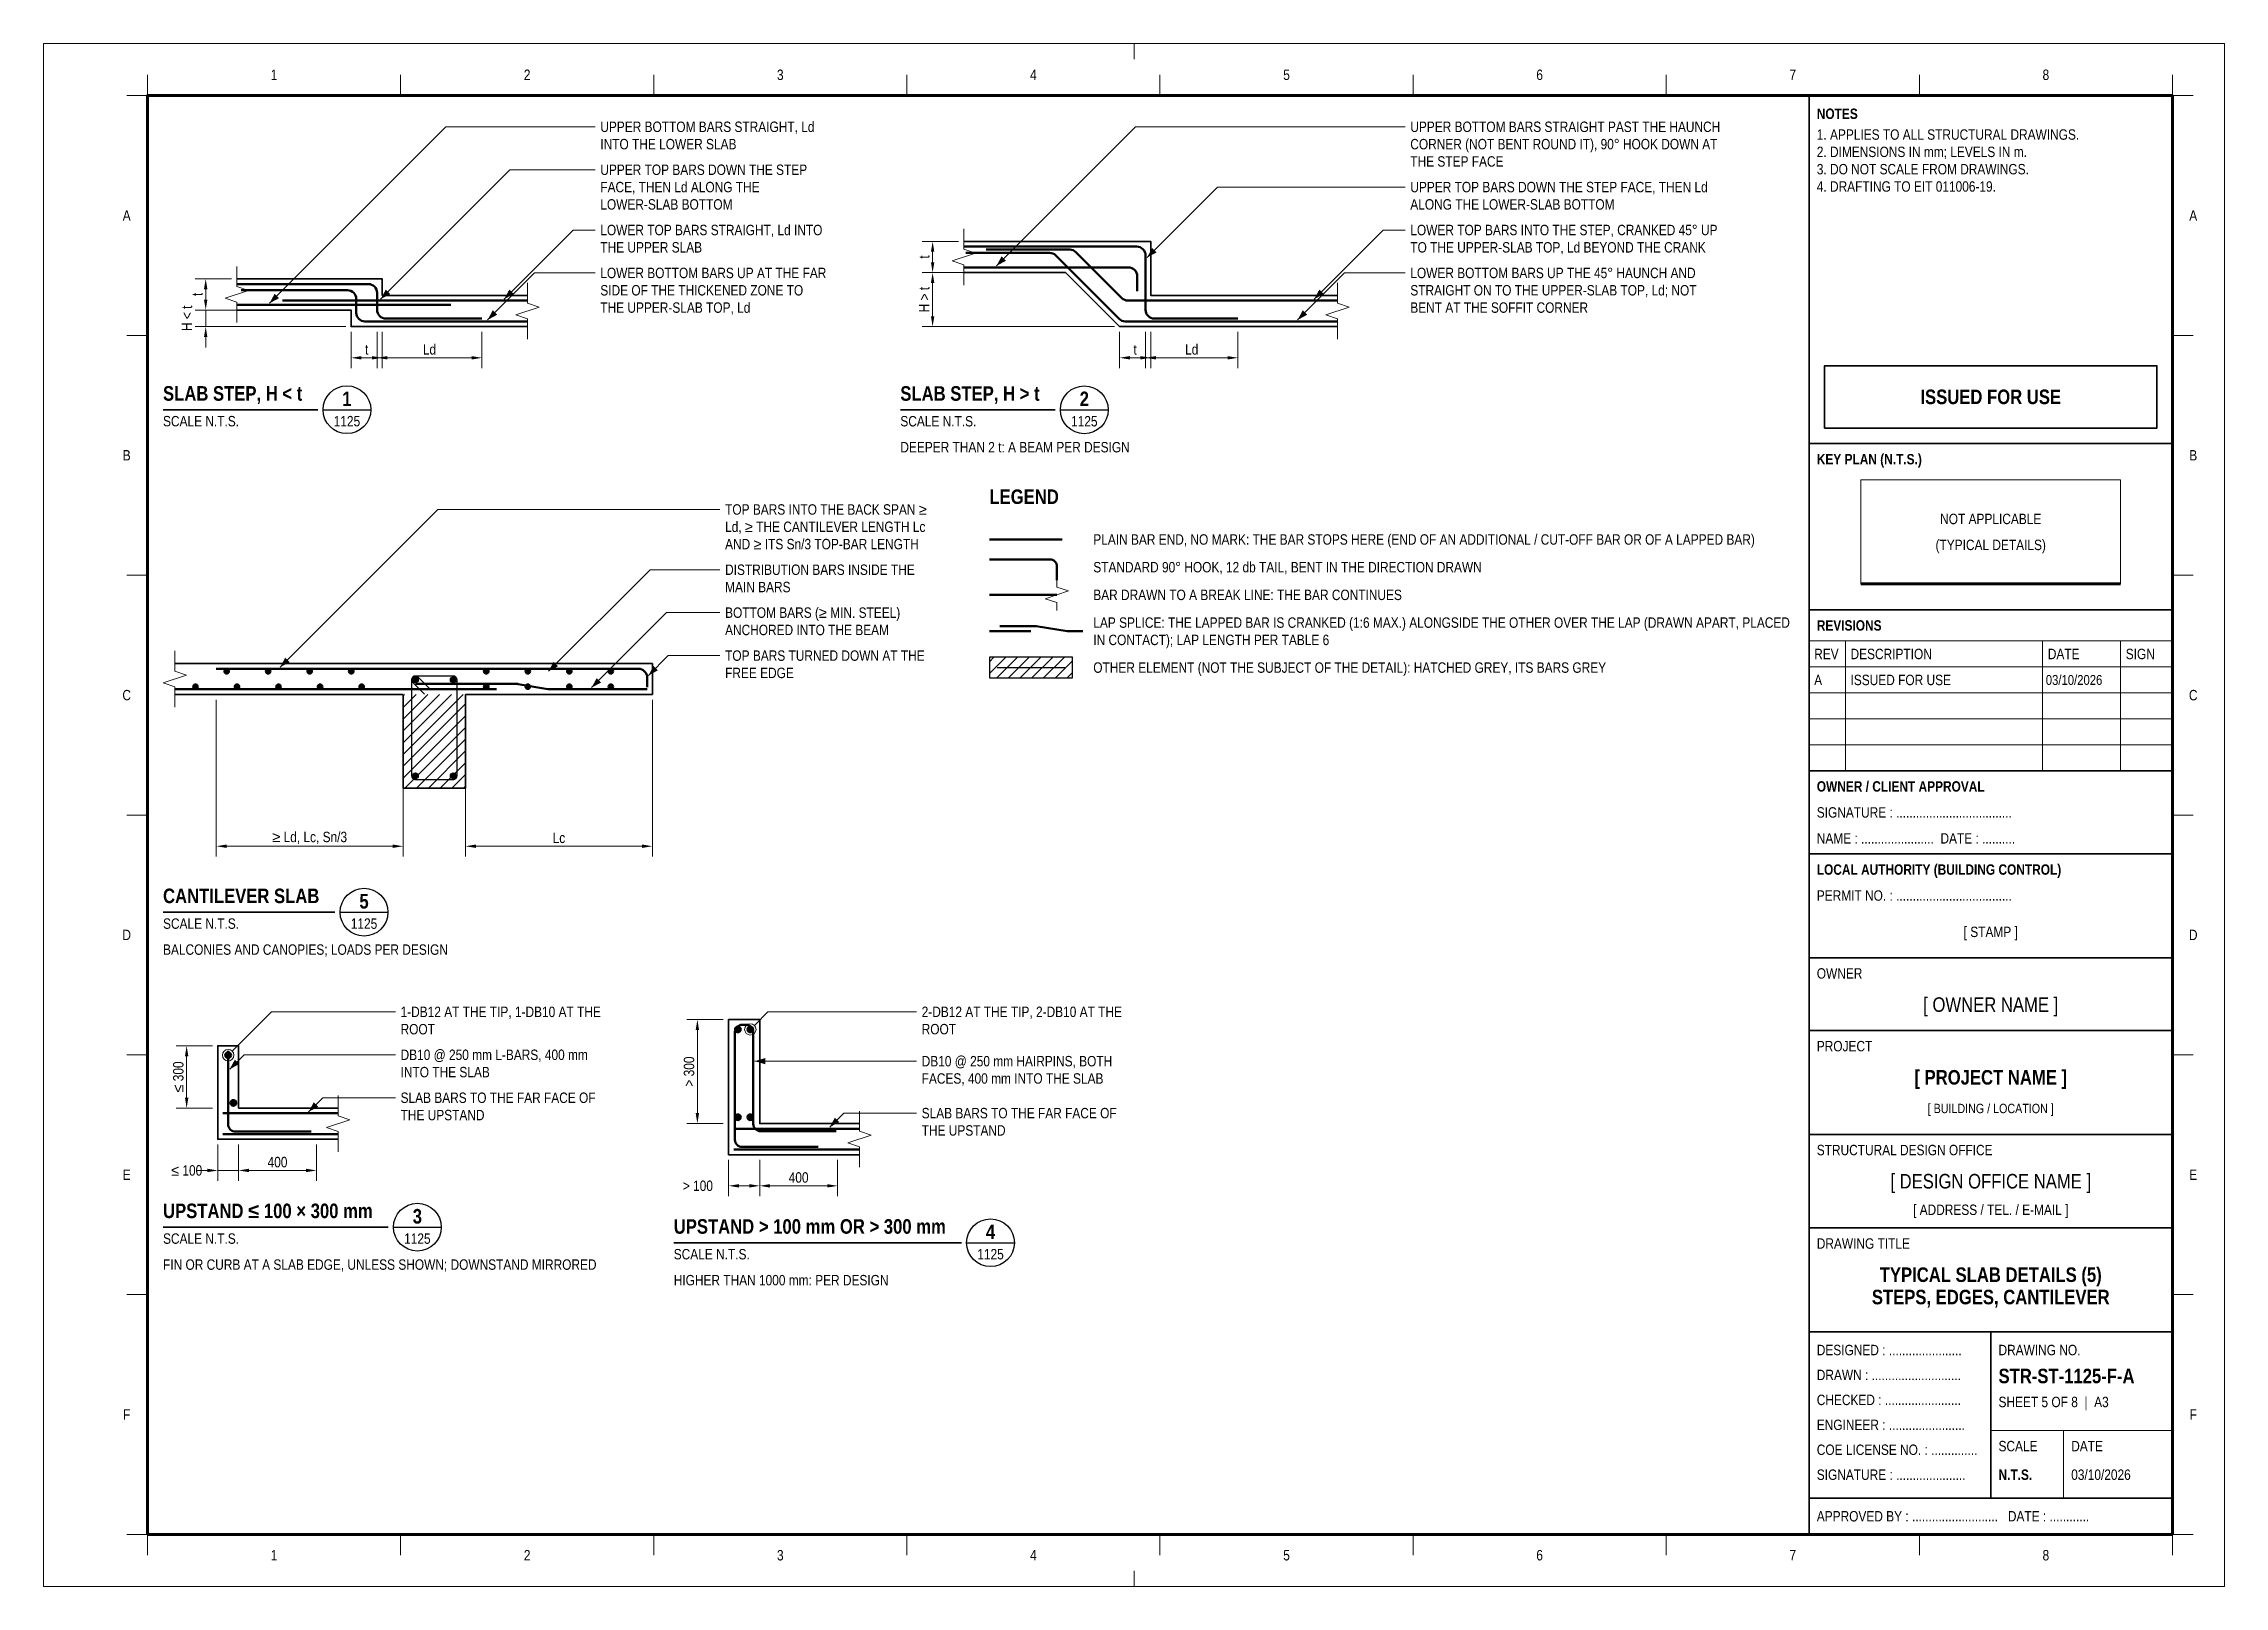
# Paper-space layout '1125' of a CAD drawing. Header units: millimetres. Extents: x 0 to 420, y 0 to 297.
# The model-space entities are those that its viewports show. They can reach past a viewport. Long polylines and large blocks are cut down to what shows.
import ezdxf
from ezdxf.enums import TextEntityAlignment as Align

# ---------------------------------------------------------------- set-up
doc = ezdxf.new("R2010")
doc.units = ezdxf.units.MM
doc.header["$LTSCALE"] = 3.75
for name, color, linetype, lineweight in [('S-ANNO', 3, 'Continuous', 18), ('S-BREAK', 8, 'Continuous', 18), ('S-CONC', 4, 'Continuous', 35), ('S-CONC-VIS', 5, 'Continuous', 25), ('S-DET', 7, 'Continuous', 18), ('S-DIMS', 2, 'Continuous', 18), ('S-FRAME', 10, 'Continuous', 70), ('S-HATCH', 9, 'Continuous', 13), ('S-REBR', 1, 'Continuous', 50), ('S-REBR-NF', 252, 'Continuous', 25), ('S-SYMB', 6, 'Continuous', 25), ('S-TEXT', 7, 'Continuous', 18), ('S-TITLE', 4, 'Continuous', 35), ('S-TTLB', 4, 'Continuous', 35), ('S-TTLB-THIN', 8, 'Continuous', 18), ('S-ZONE', 8, 'Continuous', 18)]:
    doc.layers.add(name, color=color, linetype=linetype, lineweight=lineweight)
for name, color, linetype, lineweight, plot in [('S-SHEET', 9, 'Continuous', 13, False), ('S-TB-AREA', 9, 'Continuous', 13, False), ('S-VPORT', 9, 'Continuous', 13, False)]:
    doc.layers.add(name, color=color, linetype=linetype, lineweight=lineweight, plot=plot)
doc.styles.add('AN', font='ARIALN_0.TTF')
doc.styles.add('ANB', font='ARIALNB_0.TTF')
doc.dimstyles.new('EIT-25', dxfattribs={"dimscale": 25, "dimtxt": 2, "dimasz": 2, "dimexe": 2, "dimexo": 1, "dimgap": 0.6, "dimtad": 1, "dimdec": 0, "dimtxsty": 'AN', "dimcen": 2.5, "dimclrd": 2, "dimclre": 8, "dimclrt": 7, "dimazin": 3, "dimtfac": 1, "dimtmove": 1, "dimatfit": 3, "dimlwd": -1, "dimlwe": -1, "dimarcsym": 0})

# ---------------------------------------------------------------- blocks, each defined once
blk = doc.blocks.new('TB-A3-NRW')
at = {"layer": 'S-FRAME', "flags": 128}
blk.add_lwpolyline([(20, 10), (410, 10), (410, 287), (20, 287)], close=True, dxfattribs=at)
blk.add_lwpolyline([(350, 193), (400, 193)], dxfattribs=at)
at = {"layer": 'S-SHEET', "flags": 128}
blk.add_lwpolyline([(0, 0), (420, 0), (420, 297), (0, 297)], close=True, dxfattribs=at)
at = {"layer": 'S-TB-AREA', "flags": 128}
blk.add_lwpolyline([(20, 10), (340, 10), (340, 287), (20, 287)], close=True, dxfattribs=at)
at = {"layer": 'S-TITLE', "flags": 128}
blk.add_lwpolyline([(343, 223), (407, 223), (407, 235), (343, 235)], close=True, dxfattribs=at)
at = {"layer": 'S-TTLB'}
for p, q in [((340, 10), (340, 287)), ((340, 220), (410, 220)), ((340, 188), (410, 188)), ((340, 157), (410, 157)), ((340, 157), (410, 157)), ((340, 141), (410, 141)), ((340, 121), (410, 121)), ((340, 107), (410, 107)), ((340, 87), (410, 87)), ((340, 69), (410, 69)), ((340, 49), (410, 49)), ((375, 17), (375, 49)), ((340, 17), (410, 17))]:
    blk.add_line(p, q, dxfattribs=at)
at = {"layer": 'S-TTLB-THIN'}
for p, q in [((340, 182), (410, 182)), ((347, 157), (347, 182)), ((385, 157), (385, 182)), ((400, 157), (400, 182)), ((340, 177), (410, 177)), ((340, 172), (410, 172)), ((340, 167), (410, 167)), ((340, 162), (410, 162)), ((375, 30), (410, 30)), ((389, 17), (389, 30))]:
    blk.add_line(p, q, dxfattribs=at)
at = {"layer": 'S-TTLB-THIN', "flags": 128}
blk.add_lwpolyline([(350, 193), (400, 193), (400, 213), (350, 213)], close=True, dxfattribs=at)
at = {"layer": 'S-ZONE'}
for p, q in [((210, 297), (210, 294)), ((20, 287), (20, 291)), ((68.75, 287), (68.75, 291)), ((117.5, 287), (117.5, 291)), ((166.25, 287), (166.25, 291)), ((215, 287), (215, 291)), ((263.75, 287), (263.75, 291)), ((312.5, 287), (312.5, 291)), ((361.25, 287), (361.25, 291)), ((410, 287), (410, 291)), ((16, 287), (20, 287)), ((410, 287), (414, 287)), ((16, 240.83), (20, 240.83)), ((410, 240.83), (414, 240.83)), ((16, 194.67), (20, 194.67)), ((410, 194.67), (414, 194.67)), ((16, 148.5), (20, 148.5)), ((410, 148.5), (414, 148.5)), ((16, 102.33), (20, 102.33)), ((410, 102.33), (414, 102.33)), ((16, 56.17), (20, 56.17)), ((410, 56.17), (414, 56.17)), ((16, 10), (20, 10)), ((20, 10), (20, 6)), ((68.75, 10), (68.75, 6)), ((117.5, 10), (117.5, 6)), ((166.25, 10), (166.25, 6)), ((215, 10), (215, 6)), ((263.75, 10), (263.75, 6)), ((312.5, 10), (312.5, 6)), ((361.25, 10), (361.25, 6)), ((410, 10), (410, 6)), ((410, 10), (414, 10)), ((210, 0), (210, 3))]:
    blk.add_line(p, q, dxfattribs=at)
at = {"layer": 'S-TEXT'}
for s, style, p in [('NOTES', 'ANB', (341.5, 283.5)), ('KEY PLAN (N.T.S.)', 'ANB', (341.5, 217)), ('REVISIONS', 'ANB', (341.5, 185)), ('REV', 'AN', (341, 179.5)), ('DESCRIPTION', 'AN', (348, 179.5)), ('DATE', 'AN', (386, 179.5)), ('SIGN', 'AN', (401, 179.5)), ('OWNER / CLIENT APPROVAL', 'ANB', (341.5, 154)), ('SIGNATURE : ...................................', 'AN', (341.5, 149)), ('NAME : ......................  DATE : ..........', 'AN', (341.5, 144)), ('LOCAL AUTHORITY (BUILDING CONTROL)', 'ANB', (341.5, 138)), ('PERMIT NO. : ...................................', 'AN', (341.5, 133)), ('OWNER', 'AN', (341.5, 118)), ('PROJECT', 'AN', (341.5, 104)), ('STRUCTURAL DESIGN OFFICE', 'AN', (341.5, 84)), ('DRAWING TITLE', 'AN', (341.5, 66)), ('DESIGNED : ......................', 'AN', (341.5, 45.5)), ('DRAWING NO.', 'AN', (376.5, 45.5)), ('DRAWN : ...........................', 'AN', (341.5, 40.7)), ('CHECKED : .......................', 'AN', (341.5, 35.9)), ('ENGINEER : .......................', 'AN', (341.5, 31.1)), ('COE LICENSE NO. : ..............', 'AN', (341.5, 26.3)), ('SCALE', 'AN', (376.5, 27)), ('DATE', 'AN', (390.5, 27)), ('SIGNATURE : .....................', 'AN', (341.5, 21.5)), ('APPROVED BY : ..........................   DATE : ............', 'AN', (341.5, 13.5))]:
    blk.add_text(s, height=2, dxfattribs=dict(at, style=style)).set_placement(p, align=Align.MIDDLE_LEFT)
at = {"layer": 'S-TEXT', "style": 'AN'}
blk.add_text('[ STAMP ]', height=2, dxfattribs=at).set_placement((375, 126), align=Align.MIDDLE_CENTER)
at = {"layer": 'S-TEXT', "insert": (341.5, 280.5), "char_height": 2, "width": 67, "attachment_point": 1, "style": 'AN'}
blk.add_mtext('1. APPLIES TO ALL STRUCTURAL DRAWINGS.\\P2. DIMENSIONS IN mm; LEVELS IN m.\\P3. DO NOT SCALE FROM DRAWINGS.\\P4. DRAFTING TO EIT 011006-19.', dxfattribs=at)
at = {"layer": 'S-TEXT'}
for tag, height, style, p in [('STATUS_1', 2.8, 'ANB', (375, 231.2)), ('STATUS_2', 2.8, 'ANB', (375, 226.8)), ('KEYPLAN_1', 2, 'AN', (375, 205.5)), ('KEYPLAN_2', 2, 'AN', (375, 200.5)), ('OWNER', 2.8, 'AN', (375, 112)), ('PROJECT', 2.8, 'ANB', (375, 98)), ('LOCATION', 1.8, 'AN', (375, 92)), ('OFFICE', 2.8, 'AN', (375, 78)), ('OFFICE_ADDR', 2, 'AN', (375, 72.5)), ('TITLE_1', 2.8, 'ANB', (375, 60)), ('TITLE_2', 2.8, 'ANB', (375, 55.7)), ('TITLE_3', 2.8, 'ANB', (375, 51.4))]:
    blk.add_attdef(tag, text='', height=height, dxfattribs=dict(at, style=style)).set_placement(p, align=Align.MIDDLE_CENTER)
for tag, height, style, p in [('REV_1', 2, 'AN', (341, 174.5)), ('REV_1_DESC', 2, 'AN', (348, 174.5)), ('REV_1_DATE', 1.9, 'AN', (385.6, 174.5)), ('REV_2', 2, 'AN', (341, 169.5)), ('REV_2_DESC', 2, 'AN', (348, 169.5)), ('REV_2_DATE', 1.9, 'AN', (385.6, 169.5)), ('REV_3', 2, 'AN', (341, 164.5)), ('REV_3_DESC', 2, 'AN', (348, 164.5)), ('REV_3_DATE', 1.9, 'AN', (385.6, 164.5)), ('REV_4', 2, 'AN', (341, 159.5)), ('REV_4_DESC', 2, 'AN', (348, 159.5)), ('REV_4_DATE', 1.9, 'AN', (385.6, 159.5)), ('DWG_NO', 2.8, 'ANB', (376.5, 40.5)), ('SHEET', 2, 'AN', (376.5, 35.5)), ('SCALE', 2, 'ANB', (376.5, 21.5)), ('DATE', 2, 'AN', (390.5, 21.5))]:
    blk.add_attdef(tag, text='', height=height, dxfattribs=dict(at, style=style)).set_placement(p, align=Align.MIDDLE_LEFT)
at = {"layer": 'S-ZONE', "style": 'AN'}
for s, p in [('1', (44.38, 291)), ('2', (93.12, 291)), ('3', (141.88, 291)), ('4', (190.62, 291)), ('5', (239.38, 291)), ('6', (288.12, 291)), ('7', (336.88, 291)), ('8', (385.62, 291)), ('A', (16, 263.92)), ('A', (414, 263.92)), ('B', (16, 217.75)), ('B', (414, 217.75)), ('C', (16, 171.58)), ('C', (414, 171.58)), ('D', (16, 125.42)), ('D', (414, 125.42)), ('E', (16, 79.25)), ('E', (414, 79.25)), ('F', (16, 33.08)), ('F', (414, 33.08)), ('1', (44.38, 6)), ('2', (93.12, 6)), ('3', (141.88, 6)), ('4', (190.62, 6)), ('5', (239.38, 6)), ('6', (288.12, 6)), ('7', (336.88, 6)), ('8', (385.62, 6))]:
    blk.add_text(s, height=2, dxfattribs=at).set_placement(p, align=Align.MIDDLE_CENTER)
blk = doc.blocks.new('VT-1125-1', base_point=(23, 221.93))
at = {"layer": 'S-SYMB'}
blk.add_line((53.82, 226.53), (63.02, 226.53), dxfattribs=at)
blk.add_circle((58.42, 226.53), 4.6, dxfattribs=at)
at = {"layer": 'S-TITLE'}
blk.add_line((23, 226.53), (52.82, 226.53), dxfattribs=at)
at = {"layer": 'S-TEXT'}
for s, height, style, p in [('1', 2.8, 'ANB', (58.42, 228.63)), ('1125', 2, 'AN', (58.42, 224.33))]:
    blk.add_text(s, height=height, dxfattribs=dict(at, style=style)).set_placement(p, align=Align.MIDDLE_CENTER)
at = {"layer": 'S-TEXT', "style": 'AN'}
blk.add_text('SCALE N.T.S.', height=2, dxfattribs=at).set_placement((23, 225.33), align=Align.TOP_LEFT)
at = {"layer": 'S-TITLE', "style": 'ANB'}
blk.add_text('SLAB STEP, H < t', height=2.8, dxfattribs=at).set_placement((23, 227.43), align=Align.BOTTOM_LEFT)
blk = doc.blocks.new('VT-1125-2', base_point=(164.99, 217.78))
at = {"layer": 'S-SYMB'}
blk.add_line((195.82, 226.53), (205.02, 226.53), dxfattribs=at)
blk.add_circle((200.42, 226.53), 4.6, dxfattribs=at)
at = {"layer": 'S-TITLE'}
blk.add_line((164.99, 226.53), (194.82, 226.53), dxfattribs=at)
at = {"layer": 'S-TEXT'}
for s, height, style, p in [('2', 2.8, 'ANB', (200.42, 228.63)), ('1125', 2, 'AN', (200.42, 224.33))]:
    blk.add_text(s, height=height, dxfattribs=dict(at, style=style)).set_placement(p, align=Align.MIDDLE_CENTER)
at = {"layer": 'S-TEXT', "style": 'AN'}
for s, p in [('SCALE N.T.S.', (164.99, 225.33)), ('DEEPER THAN 2 t: A BEAM PER DESIGN', (164.99, 220.33))]:
    blk.add_text(s, height=2, dxfattribs=at).set_placement(p, align=Align.TOP_LEFT)
at = {"layer": 'S-TITLE', "style": 'ANB'}
blk.add_text('SLAB STEP, H > t', height=2.8, dxfattribs=at).set_placement((164.99, 227.43), align=Align.BOTTOM_LEFT)
blk = doc.blocks.new('VT-1125-5', base_point=(23, 121.06))
at = {"layer": 'S-SYMB'}
blk.add_line((57.11, 129.81), (66.31, 129.81), dxfattribs=at)
blk.add_circle((61.71, 129.81), 4.6, dxfattribs=at)
at = {"layer": 'S-TITLE'}
blk.add_line((23, 129.81), (56.11, 129.81), dxfattribs=at)
at = {"layer": 'S-TEXT'}
for s, height, style, p in [('5', 2.8, 'ANB', (61.71, 131.91)), ('1125', 2, 'AN', (61.71, 127.61))]:
    blk.add_text(s, height=height, dxfattribs=dict(at, style=style)).set_placement(p, align=Align.MIDDLE_CENTER)
at = {"layer": 'S-TEXT', "style": 'AN'}
for s, p in [('SCALE N.T.S.', (23, 128.61)), ('BALCONIES AND CANOPIES; LOADS PER DESIGN', (23, 123.61))]:
    blk.add_text(s, height=2, dxfattribs=at).set_placement(p, align=Align.TOP_LEFT)
at = {"layer": 'S-TITLE', "style": 'ANB'}
blk.add_text('CANTILEVER SLAB', height=2.8, dxfattribs=at).set_placement((23, 130.71), align=Align.BOTTOM_LEFT)
blk = doc.blocks.new('KEY-1125-1', base_point=(182.14, 174.87))
at = {"layer": 'S-HATCH'}
h = blk.add_hatch(dxfattribs=at)
h.set_pattern_fill('ANSI31', color=256, scale=0.50394)
h.paths.add_polyline_path([(182.14, 174.87), (198.14, 174.87), (198.14, 178.87), (182.14, 178.87)])
at = {"layer": 'S-BREAK', "flags": 128}
blk.add_lwpolyline([(195.14, 187.87), (195.14, 189.37), (192.89, 190.12), (197.39, 191.62), (195.14, 192.37), (195.14, 193.87)], dxfattribs=at)
at = {"layer": 'S-CONC-VIS', "flags": 128}
blk.add_lwpolyline([(182.14, 174.87), (198.14, 174.87), (198.14, 178.87), (182.14, 178.87)], close=True, dxfattribs=at)
at = {"layer": 'S-REBR'}
for p, q in [((182.14, 201.53), (196.14, 201.53)), ((182.14, 190.87), (195.14, 190.87)), ((182.14, 183.87), (190.14, 183.87))]:
    blk.add_line(p, q, dxfattribs=at)
at = {"layer": 'S-REBR', "flags": 128}
blk.add_lwpolyline([(182.14, 197.7), (193.74, 197.7, -0.414214), (195.14, 196.3), (195.14, 193.7)], format="xyb", dxfattribs=at)
blk.add_lwpolyline([(184.14, 184.87), (191.14, 184.87), (197.14, 183.87), (200.14, 183.87)], dxfattribs=at)
at = {"layer": 'S-REBR-NF'}
blk.add_line((183.64, 176.87), (196.64, 176.87), dxfattribs=at)
at = {"layer": 'S-TEXT', "style": 'AN'}
for s, p in [('PLAIN BAR END, NO MARK: THE BAR STOPS HERE (END OF AN ADDITIONAL / CUT-OFF BAR OR OF A LAPPED BAR)', (202.14, 202.53)), ('STANDARD 90° HOOK, 12 db TAIL, BENT IN THE DIRECTION DRAWN', (202.14, 197.2)), ('BAR DRAWN TO A BREAK LINE: THE BAR CONTINUES', (202.14, 191.87)), ('LAP SPLICE: THE LAPPED BAR IS CRANKED (1:6 MAX.) ALONGSIDE THE OTHER OVER THE LAP (DRAWN APART, PLACED', (202.14, 186.53)), ('IN CONTACT); LAP LENGTH PER TABLE 6', (202.14, 183.2)), ('OTHER ELEMENT (NOT THE SUBJECT OF THE DETAIL): HATCHED GREY, ITS BARS GREY', (202.14, 177.87))]:
    blk.add_text(s, height=2, dxfattribs=at).set_placement(p, align=Align.TOP_LEFT)
at = {"layer": 'S-TITLE', "style": 'ANB'}
blk.add_text('LEGEND', height=2.8, dxfattribs=at).set_placement((182.14, 207.53), align=Align.BOTTOM_LEFT)
blk = doc.blocks.new('VT-1125-3', base_point=(23, 60.38))
at = {"layer": 'S-SYMB'}
blk.add_line((67.38, 69.13), (76.58, 69.13), dxfattribs=at)
blk.add_circle((71.98, 69.13), 4.6, dxfattribs=at)
at = {"layer": 'S-TITLE'}
blk.add_line((23, 69.13), (66.38, 69.13), dxfattribs=at)
at = {"layer": 'S-TEXT'}
for s, height, style, p in [('3', 2.8, 'ANB', (71.98, 71.23)), ('1125', 2, 'AN', (71.98, 66.93))]:
    blk.add_text(s, height=height, dxfattribs=dict(at, style=style)).set_placement(p, align=Align.MIDDLE_CENTER)
at = {"layer": 'S-TEXT', "style": 'AN'}
for s, p in [('SCALE N.T.S.', (23, 67.93)), ('FIN OR CURB AT A SLAB EDGE, UNLESS SHOWN; DOWNSTAND MIRRORED', (23, 62.93))]:
    blk.add_text(s, height=2, dxfattribs=at).set_placement(p, align=Align.TOP_LEFT)
at = {"layer": 'S-TITLE', "style": 'ANB'}
blk.add_text('UPSTAND ≤ 100 × 300 mm', height=2.8, dxfattribs=at).set_placement((23, 70.03), align=Align.BOTTOM_LEFT)
blk = doc.blocks.new('VT-1125-4', base_point=(121.37, 57.41))
at = {"layer": 'S-SYMB'}
blk.add_line((177.78, 66.16), (186.98, 66.16), dxfattribs=at)
blk.add_circle((182.38, 66.16), 4.6, dxfattribs=at)
at = {"layer": 'S-TITLE'}
blk.add_line((121.37, 66.16), (176.78, 66.16), dxfattribs=at)
at = {"layer": 'S-TEXT'}
for s, height, style, p in [('4', 2.8, 'ANB', (182.38, 68.26)), ('1125', 2, 'AN', (182.38, 63.96))]:
    blk.add_text(s, height=height, dxfattribs=dict(at, style=style)).set_placement(p, align=Align.MIDDLE_CENTER)
at = {"layer": 'S-TEXT', "style": 'AN'}
for s, p in [('SCALE N.T.S.', (121.37, 64.96)), ('HIGHER THAN 1000 mm: PER DESIGN', (121.37, 59.96))]:
    blk.add_text(s, height=2, dxfattribs=at).set_placement(p, align=Align.TOP_LEFT)
at = {"layer": 'S-TITLE', "style": 'ANB'}
blk.add_text('UPSTAND > 100 mm OR > 300 mm', height=2.8, dxfattribs=at).set_placement((121.37, 67.06), align=Align.BOTTOM_LEFT)
blk = doc.blocks.new('DET-1125-1', base_point=(-1055.4, -76200))
at = {"layer": 'S-ANNO', "flags": 128}
for points in [[(-542.8, -75887.8), (306.7, -75038.3), (950, -75038.3), (1025, -75038.3)], [(-7.9, -75867.9), (615, -75245), (950, -75245), (1025, -75245)], [(587.2, -75867.8), (920, -75535), (950, -75535), (1025, -75535)], [(507.2, -75967.8), (733.3, -75741.7), (950, -75741.7), (1025, -75741.7)]]:
    blk.add_lwpolyline(points, dxfattribs=at)
at = {"layer": 'S-ANNO'}
for points in [[(-542.8, -75887.8), (-496.8, -75863), (-518, -75841.8)], [(-7.9, -75867.9), (38.1, -75843.1), (16.9, -75821.9)], [(587.2, -75867.8), (633.2, -75843), (612, -75821.8)], [(507.2, -75967.8), (553.2, -75943), (532, -75921.8)]]:
    blk.add_solid(points, dxfattribs=at)
at = {"layer": 'S-BREAK', "flags": 128}
for points in [[(-700, -75980), (-700, -75882.5), (-756.2, -75863.8), (-643.8, -75826.2), (-700, -75807.5), (-700, -75710)], [(700, -76060), (700, -75962.5), (643.8, -75943.8), (756.2, -75906.2), (700, -75887.5), (700, -75790)]]:
    blk.add_lwpolyline(points, dxfattribs=at)
at = {"layer": 'S-CONC', "flags": 128}
for points in [[(-700, -75770), (0, -75770), (0, -75850), (700, -75850)], [(-700, -75920), (-150, -75920), (-150, -76000), (700, -76000)]]:
    blk.add_lwpolyline(points, dxfattribs=at)
at = {"layer": 'S-REBR', "flags": 128}
for points in [[(-700, -75795), (-67, -75795, -0.4142136), (-25, -75837), (-25, -75919, 0.4142136), (17, -75961), (480, -75961)], [(700, -75975), (-83, -75975, -0.4142136), (-125, -75933), (-125, -75867, 0.4142136), (-167, -75825), (-680, -75825)]]:
    blk.add_lwpolyline(points, format="xyb", dxfattribs=at)
for points in [[(-700, -75895), (330, -75895)], [(700, -75875), (-480, -75875)]]:
    blk.add_lwpolyline(points, dxfattribs=at)
at = {"layer": 'S-TEXT', "char_height": 50, "attachment_point": 1, "style": 'AN'}
for s, insert, width in [('UPPER BOTTOM BARS STRAIGHT, Ld\\PINTO THE LOWER SLAB', (1050, -75013.3), 1084.92), ('UPPER TOP BARS DOWN THE STEP\\PFACE, THEN Ld ALONG THE\\PLOWER-SLAB BOTTOM', (1050, -75220), 1048.385), ('LOWER TOP BARS STRAIGHT, Ld INTO\\PTHE UPPER SLAB', (1050, -75510), 1124.683), ('LOWER BOTTOM BARS UP AT THE FAR\\PSIDE OF THE THICKENED ZONE TO\\PTHE UPPER-SLAB TOP, Ld', (1050, -75716.7), 1144.405)]:
    blk.add_mtext(s, dxfattribs=dict(at, insert=insert, width=width))
at = {"layer": 'S-DIMS'}
for base, p1, p2, text in [((-850, -75920), (-700, -75920), (-700, -75770), 't'), ((-850, -76000), (-150, -76000), (-150, -75920), 'H < t')]:
    blk.add_linear_dim(base=base, p1=p1, p2=p2, angle=90, text=text, dimstyle='EIT-25', dxfattribs=at).render()
for base, p1, p2, text in [((-150, -76150), (-150, -76000), (0, -76000), 't'), ((-25, -76150), (-25, -76000), (480, -76000), 'Ld')]:
    blk.add_linear_dim(base=base, p1=p1, p2=p2, text=text, dimstyle='EIT-25', dxfattribs=at).render()
blk = doc.blocks.new('DET-1125-2', base_point=(-1205.4, -84200))
at = {"layer": 'S-ANNO', "flags": 128}
for points in [[(-742.8, -83707.8), (-73.3, -83038.3), (1150, -83038.3), (1225, -83038.3)], [(-17.8, -83667.8), (321.7, -83328.3), (1150, -83328.3), (1225, -83328.3)], [(787.2, -83867.8), (1120, -83535), (1150, -83535), (1225, -83535)], [(707.2, -83967.8), (933.3, -83741.7), (1150, -83741.7), (1225, -83741.7)]]:
    blk.add_lwpolyline(points, dxfattribs=at)
at = {"layer": 'S-ANNO'}
for points in [[(-742.8, -83707.8), (-696.8, -83683), (-718, -83661.8)], [(-17.8, -83667.8), (28.2, -83643), (7, -83621.8)], [(787.2, -83867.8), (833.2, -83843), (812, -83821.8)], [(707.2, -83967.8), (753.2, -83943), (732, -83921.8)]]:
    blk.add_solid(points, dxfattribs=at)
at = {"layer": 'S-BREAK', "flags": 128}
for points in [[(-900, -83800), (-900, -83702.5), (-956.2, -83683.8), (-843.8, -83646.2), (-900, -83627.5), (-900, -83530)], [(900, -84060), (900, -83962.5), (843.8, -83943.8), (956.2, -83906.2), (900, -83887.5), (900, -83790)]]:
    blk.add_lwpolyline(points, dxfattribs=at)
at = {"layer": 'S-CONC', "flags": 128}
for points in [[(-900, -83590), (0, -83590), (0, -83850), (900, -83850)], [(-900, -83740), (-410, -83740), (-150, -84000), (900, -84000)]]:
    blk.add_lwpolyline(points, dxfattribs=at)
at = {"layer": 'S-REBR', "flags": 128}
for points in [[(-900, -83615), (-67, -83615, -0.4142136), (-25, -83657), (-25, -83919, 0.4142136), (17, -83961), (420, -83961)], [(900, -83975), (-122.2, -83975, -0.1989124), (-151.9, -83962.7), (-457.3, -83657.3, 0.1989124), (-487, -83645), (-889.6, -83645)], [(900, -83875), (-109.1, -83875, -0.1989124), (-138.8, -83862.7), (-360.2, -83641.3, 0.1989124), (-389.9, -83629), (-792.5, -83629)], [(-900, -83715), (-107, -83715, -0.4142136), (-65, -83757), (-65, -83830)]]:
    blk.add_lwpolyline(points, format="xyb", dxfattribs=at)
at = {"layer": 'S-TEXT', "char_height": 50, "attachment_point": 1, "style": 'AN'}
for s, insert, width in [('UPPER BOTTOM BARS STRAIGHT PAST THE HAUNCH\\PCORNER (NOT BENT ROUND IT), 90° HOOK DOWN AT\\PTHE STEP FACE', (1250, -83013.3), 1564.59), ('UPPER TOP BARS DOWN THE STEP FACE, THEN Ld\\PALONG THE LOWER-SLAB BOTTOM', (1250, -83303.3), 1501.842), ('LOWER TOP BARS INTO THE STEP, CRANKED 45° UP\\PTO THE UPPER-SLAB TOP, Ld BEYOND THE CRANK', (1250, -83510), 1550.827), ('LOWER BOTTOM BARS UP THE 45° HAUNCH AND\\PSTRAIGHT ON TO THE UPPER-SLAB TOP, Ld; NOT\\PBENT AT THE SOFFIT CORNER', (1250, -83716.7), 1445.728)]:
    blk.add_mtext(s, dxfattribs=dict(at, insert=insert, width=width))
at = {"layer": 'S-DIMS'}
for base, p1, p2, text in [((-1050, -83740), (-900, -83740), (-900, -83590), 't'), ((-1050, -84000), (-150, -84000), (-410, -83740), 'H > t')]:
    blk.add_linear_dim(base=base, p1=p1, p2=p2, angle=90, text=text, dimstyle='EIT-25', dxfattribs=at).render()
for base, p1, p2, text in [((-150, -84150), (-150, -84000), (0, -84000), 't'), ((-25, -84150), (-25, -84000), (420, -84000), 'Ld')]:
    blk.add_linear_dim(base=base, p1=p1, p2=p2, text=text, dimstyle='EIT-25', dxfattribs=at).render()
blk = doc.blocks.new('DET-1125-5', base_point=(22843.8, -10847.2))
at = {"layer": 'S-HATCH'}
h = blk.add_hatch(dxfattribs=at)
h.set_pattern_fill('ANSI31', color=256, scale=12.59843)
h.paths.add_polyline_path([(24000, -10450), (24300, -10450), (24300, -10000), (24000, -10000)])
at = {"layer": 'S-REBR'}
h = blk.add_hatch(color=256, dxfattribs=at)
h.dxf.hatch_style = 1
edge = h.paths.add_edge_path()
edge.add_arc((23000, -9962), 11, 0, 360)
h = blk.add_hatch(color=256, dxfattribs=at)
h.dxf.hatch_style = 1
edge = h.paths.add_edge_path()
edge.add_arc((23150, -9888), 11, 0, 360)
h = blk.add_hatch(color=256, dxfattribs=at)
h.dxf.hatch_style = 1
edge = h.paths.add_edge_path()
edge.add_arc((23200, -9962), 11, 0, 360)
h = blk.add_hatch(color=256, dxfattribs=at)
h.dxf.hatch_style = 1
edge = h.paths.add_edge_path()
edge.add_arc((23350, -9888), 11, 0, 360)
h = blk.add_hatch(color=256, dxfattribs=at)
h.dxf.hatch_style = 1
edge = h.paths.add_edge_path()
edge.add_arc((23400, -9962), 11, 0, 360)
h = blk.add_hatch(color=256, dxfattribs=at)
h.dxf.hatch_style = 1
edge = h.paths.add_edge_path()
edge.add_arc((23550, -9888), 11, 0, 360)
h = blk.add_hatch(color=256, dxfattribs=at)
h.dxf.hatch_style = 1
edge = h.paths.add_edge_path()
edge.add_arc((23600, -9962), 11, 0, 360)
h = blk.add_hatch(color=256, dxfattribs=at)
h.dxf.hatch_style = 1
edge = h.paths.add_edge_path()
edge.add_arc((23750, -9888), 11, 0, 360)
h = blk.add_hatch(color=256, dxfattribs=at)
h.dxf.hatch_style = 1
edge = h.paths.add_edge_path()
edge.add_arc((23800, -9962), 11, 0, 360)
h = blk.add_hatch(color=256, dxfattribs=at)
h.dxf.hatch_style = 1
edge = h.paths.add_edge_path()
edge.add_arc((24400, -9888), 11, 0, 360)
h = blk.add_hatch(color=256, dxfattribs=at)
h.dxf.hatch_style = 1
edge = h.paths.add_edge_path()
edge.add_arc((24400, -9962), 11, 0, 360)
h = blk.add_hatch(color=256, dxfattribs=at)
h.dxf.hatch_style = 1
edge = h.paths.add_edge_path()
edge.add_arc((24600, -9888), 11, 0, 360)
h = blk.add_hatch(color=256, dxfattribs=at)
h.dxf.hatch_style = 1
edge = h.paths.add_edge_path()
edge.add_arc((24600, -9962), 11, 0, 360)
h = blk.add_hatch(color=256, dxfattribs=at)
h.dxf.hatch_style = 1
edge = h.paths.add_edge_path()
edge.add_arc((24800, -9888), 11, 0, 360)
h = blk.add_hatch(color=256, dxfattribs=at)
h.dxf.hatch_style = 1
edge = h.paths.add_edge_path()
edge.add_arc((24800, -9962), 11, 0, 360)
h = blk.add_hatch(color=256, dxfattribs=at)
h.dxf.hatch_style = 1
edge = h.paths.add_edge_path()
edge.add_arc((25000, -9888), 11, 0, 360)
h = blk.add_hatch(color=256, dxfattribs=at)
h.dxf.hatch_style = 1
edge = h.paths.add_edge_path()
edge.add_arc((25000, -9962), 11, 0, 360)
at = {"layer": 'S-REBR-NF'}
h = blk.add_hatch(color=256, dxfattribs=at)
h.dxf.hatch_style = 1
edge = h.paths.add_edge_path()
edge.add_arc((24059, -9929), 13.8, 0, 360)
h = blk.add_hatch(color=256, dxfattribs=at)
h.dxf.hatch_style = 1
edge = h.paths.add_edge_path()
edge.add_arc((24241, -9929), 13.8, 0, 360)
h = blk.add_hatch(color=256, dxfattribs=at)
h.dxf.hatch_style = 1
edge = h.paths.add_edge_path()
edge.add_arc((24059, -10391), 13.8, 0, 360)
h = blk.add_hatch(color=256, dxfattribs=at)
h.dxf.hatch_style = 1
edge = h.paths.add_edge_path()
edge.add_arc((24241, -10391), 13.8, 0, 360)
at = {"layer": 'S-ANNO', "flags": 128}
for points in [[(23407.2, -9868.8), (24166.8, -9109.2), (25450, -9109.2), (25525, -9109.2)], [(24700, -9888), (25188.8, -9399.2), (25450, -9399.2), (25525, -9399.2)], [(24907.2, -9966.8), (25268.2, -9605.8), (25450, -9605.8), (25525, -9605.8)], [(25180.8, -9908.2), (25276.5, -9812.5), (25450, -9812.5), (25525, -9812.5)]]:
    blk.add_lwpolyline(points, dxfattribs=at)
at = {"layer": 'S-ANNO'}
for points in [[(23407.2, -9868.8), (23453.2, -9844), (23432, -9822.8)], [(24700, -9888), (24746, -9863.3), (24724.7, -9842)], [(25180.8, -9908.2), (25226.8, -9883.4), (25205.6, -9862.2)], [(24907.2, -9966.8), (24953.2, -9942), (24932, -9920.8)]]:
    blk.add_solid(points, dxfattribs=at)
at = {"layer": 'S-BREAK', "flags": 128}
blk.add_lwpolyline([(22900, -10060), (22900, -9962.5), (22843.8, -9943.8), (22956.2, -9906.2), (22900, -9887.5), (22900, -9790)], dxfattribs=at)
at = {"layer": 'S-CONC'}
for p, q in [((22900, -9850), (25200, -9850)), ((25200, -10000), (25200, -9850)), ((22900, -10000), (24000, -10000)), ((24300, -10000), (25200, -10000))]:
    blk.add_line(p, q, dxfattribs=at)
at = {"layer": 'S-CONC', "flags": 128}
blk.add_lwpolyline([(24000, -10000), (24000, -10450), (24300, -10450), (24300, -10000)], dxfattribs=at)
at = {"layer": 'S-REBR', "flags": 128}
blk.add_lwpolyline([(22900, -9974), (24450, -9974)], dxfattribs=at)
for points in [[(23100, -9876), (25133, -9876, -0.4142136), (25175, -9918), (25175, -9964)], [(24060, -9949), (24546.5, -9949, -0.0413106), (24553.4, -9949.6), (24696.6, -9973.4, 0.0413106), (24703.5, -9974), (25175, -9974)]]:
    blk.add_lwpolyline(points, format="xyb", dxfattribs=at)
at = {"layer": 'S-REBR'}
for centre in [(23000, -9962), (23150, -9888), (23200, -9962), (23350, -9888), (23400, -9962), (23550, -9888), (23600, -9962), (23750, -9888), (23800, -9962), (24400, -9888), (24400, -9962), (24600, -9888), (24600, -9962), (24800, -9888), (24800, -9962), (25000, -9888), (25000, -9962)]:
    blk.add_circle(centre, 11, dxfattribs=at)
at = {"layer": 'S-REBR-NF', "flags": 128}
blk.add_lwpolyline([(24127.8, -9972), (24071.9, -9916.1, 0.6681786), (24040.8, -9929), (24040.8, -10391, 0.4142136), (24059, -10409.2), (24241, -10409.2, 0.4142136), (24259.2, -10391), (24259.2, -9929, 0.4142136), (24241, -9910.8), (24059, -9910.8, 0.6681786), (24046.1, -9941.9), (24102, -9997.8)], format="xyb", dxfattribs=at)
at = {"layer": 'S-REBR-NF'}
for centre in [(24059, -9929), (24241, -9929), (24059, -10391), (24241, -10391)]:
    blk.add_circle(centre, 13.8, dxfattribs=at)
at = {"layer": 'S-TEXT', "char_height": 50, "attachment_point": 1, "style": 'AN'}
for s, insert, width in [('TOP BARS INTO THE BACK SPAN ≥\\PLd, ≥ THE CANTILEVER LENGTH Lc\\PAND ≥ ITS Sn/3 TOP-BAR LENGTH', (25550, -9084.2), 1022.173), ('DISTRIBUTION BARS INSIDE THE\\PMAIN BARS', (25550, -9374.2), 962.298), ('BOTTOM BARS (≥ MIN. STEEL)\\PANCHORED INTO THE BEAM', (25550, -9580.8), 889.761), ('TOP BARS TURNED DOWN AT THE\\PFREE EDGE', (25550, -9787.5), 1011.851)]:
    blk.add_mtext(s, dxfattribs=dict(at, insert=insert, width=width))
at = {"layer": 'S-DIMS'}
for base, p1, p2, text in [((23100, -10730), (23100, -10000), (24000, -10000), '≥ Ld, Lc, Sn/3'), ((24300, -10730), (24300, -10000), (25200, -10000), 'Lc')]:
    blk.add_linear_dim(base=base, p1=p1, p2=p2, text=text, dimstyle='EIT-25', dxfattribs=at).render()
blk = doc.blocks.new('DET-1125-3', base_point=(-363.7, -92223.7))
at = {"layer": 'S-REBR'}
h = blk.add_hatch(color=256, dxfattribs=at)
h.dxf.hatch_style = 1
edge = h.paths.add_edge_path()
edge.add_arc((-50, -91595), 13.8, 0, 360)
h = blk.add_hatch(color=256, dxfattribs=at)
h.dxf.hatch_style = 1
edge = h.paths.add_edge_path()
edge.add_arc((-25, -91825), 13.8, 0, 360)
at = {"layer": 'S-ANNO', "flags": 128}
for points in [[(-30.6, -91575.6), (158.3, -91386.7), (680, -91386.7), (755, -91386.7)], [(-42.8, -91662.8), (26.7, -91593.3), (680, -91593.3), (755, -91593.3)], [(337.2, -91867.8), (405, -91800), (680, -91800), (755, -91800)]]:
    blk.add_lwpolyline(points, dxfattribs=at)
at = {"layer": 'S-ANNO'}
blk.add_circle((-50, -91595), 27.5, dxfattribs=at)
for points in [[(-42.8, -91662.8), (3.2, -91638), (-18, -91616.8)], [(337.2, -91867.8), (383.2, -91843), (362, -91821.8)]]:
    blk.add_solid(points, dxfattribs=at)
at = {"layer": 'S-BREAK', "flags": 128}
blk.add_lwpolyline([(480, -92060), (480, -91962.5), (423.8, -91943.8), (536.2, -91906.2), (480, -91887.5), (480, -91790)], dxfattribs=at)
at = {"layer": 'S-CONC', "flags": 128}
blk.add_lwpolyline([(480, -91850), (0, -91850), (0, -91550), (-100, -91550), (-100, -92000), (480, -92000)], dxfattribs=at)
at = {"layer": 'S-REBR', "flags": 128}
blk.add_lwpolyline([(-50, -91575), (-50, -91928, 0.4142136), (-15, -91963), (350, -91963)], format="xyb", dxfattribs=at)
for points in [[(-75, -91875), (480, -91875)], [(-75, -91975), (480, -91975)]]:
    blk.add_lwpolyline(points, dxfattribs=at)
at = {"layer": 'S-REBR'}
for centre in [(-50, -91595), (-25, -91825)]:
    blk.add_circle(centre, 13.8, dxfattribs=at)
at = {"layer": 'S-TEXT', "char_height": 50, "attachment_point": 1, "style": 'AN'}
for s, insert, width in [('1-DB12 AT THE TIP, 1-DB10 AT THE\\PROOT', (780, -91361.7), 1015.469), ('DB10 @ 250 mm L-BARS, 400 mm\\PINTO THE SLAB', (780, -91568.3), 950.274), ('SLAB BARS TO THE FAR FACE OF\\PTHE UPSTAND', (780, -91775), 988.937)]:
    blk.add_mtext(s, dxfattribs=dict(at, insert=insert, width=width))
at = {"layer": 'S-DIMS'}
blk.add_linear_dim(base=(-250, -91850), p1=(-100, -91850), p2=(-100, -91550), angle=90, text='≤ 300', dimstyle='EIT-25', dxfattribs=at).render()
blk.add_linear_dim(base=(-100, -92150), p1=(-100, -92000), p2=(0, -92000), location=(-249.9, -92150), text='≤ 100', dimstyle='EIT-25', override={"dimtmove": 2}, dxfattribs=at).render()
blk.add_linear_dim(base=(0, -92150), p1=(0, -92000), p2=(375, -92000), text='400', dimstyle='EIT-25', dxfattribs=at).render()
blk = doc.blocks.new('DET-1125-4', base_point=(7586.3, -92223.7))
at = {"layer": 'S-REBR'}
h = blk.add_hatch(color=256, dxfattribs=at)
h.dxf.hatch_style = 1
edge = h.paths.add_edge_path()
edge.add_arc((7895, -91397), 13.8, 0, 360)
h = blk.add_hatch(color=256, dxfattribs=at)
h.dxf.hatch_style = 1
edge = h.paths.add_edge_path()
edge.add_arc((7955, -91397), 13.8, 0, 360)
h = blk.add_hatch(color=256, dxfattribs=at)
h.dxf.hatch_style = 1
edge = h.paths.add_edge_path()
edge.add_arc((7895, -91820), 13.8, 0, 360)
h = blk.add_hatch(color=256, dxfattribs=at)
h.dxf.hatch_style = 1
edge = h.paths.add_edge_path()
edge.add_arc((7955, -91820), 13.8, 0, 360)
at = {"layer": 'S-ANNO', "flags": 128}
for points in [[(7974.4, -91377.6), (8039.5, -91312.5), (8680, -91312.5), (8755, -91312.5)], [(7976.8, -91550), (8680, -91550), (8755, -91550)], [(8337.2, -91867.8), (8405, -91800), (8680, -91800), (8755, -91800)]]:
    blk.add_lwpolyline(points, dxfattribs=at)
at = {"layer": 'S-ANNO'}
blk.add_circle((7955, -91397), 27.5, dxfattribs=at)
for points in [[(7976.8, -91550), (8026.8, -91565), (8026.8, -91535)], [(8337.2, -91867.8), (8383.2, -91843), (8362, -91821.8)]]:
    blk.add_solid(points, dxfattribs=at)
at = {"layer": 'S-BREAK', "flags": 128}
blk.add_lwpolyline([(8480, -92060), (8480, -91962.5), (8423.8, -91943.8), (8536.2, -91906.2), (8480, -91887.5), (8480, -91790)], dxfattribs=at)
at = {"layer": 'S-CONC', "flags": 128}
blk.add_lwpolyline([(8480, -91850), (8000, -91850), (8000, -91350), (7850, -91350), (7850, -92000), (8480, -92000)], dxfattribs=at)
at = {"layer": 'S-REBR', "flags": 128}
blk.add_lwpolyline([(8281, -91963), (7916, -91963, -0.4142136), (7881, -91928), (7881, -91410, -0.4142136), (7916, -91375), (7934, -91375, -0.4142136), (7969, -91410), (7969, -91852, 0.4142136), (8004, -91887), (8369, -91887)], format="xyb", dxfattribs=at)
for points in [[(7875, -91875), (8480, -91875)], [(7875, -91975), (8480, -91975)]]:
    blk.add_lwpolyline(points, dxfattribs=at)
at = {"layer": 'S-REBR'}
for centre in [(7895, -91397), (7955, -91397), (7895, -91820), (7955, -91820)]:
    blk.add_circle(centre, 13.8, dxfattribs=at)
at = {"layer": 'S-TEXT', "char_height": 50, "attachment_point": 1, "style": 'AN'}
for s, insert, width in [('2-DB12 AT THE TIP, 2-DB10 AT THE\\PROOT', (8780, -91287.5), 1015.469), ('DB10 @ 250 mm HAIRPINS, BOTH\\PFACES, 400 mm INTO THE SLAB', (8780, -91525), 966.696), ('SLAB BARS TO THE FAR FACE OF\\PTHE UPSTAND', (8780, -91775), 988.937)]:
    blk.add_mtext(s, dxfattribs=dict(at, insert=insert, width=width))
at = {"layer": 'S-DIMS'}
blk.add_linear_dim(base=(7700, -91850), p1=(7850, -91850), p2=(7850, -91350), angle=90, text='> 300', dimstyle='EIT-25', dxfattribs=at).render()
blk.add_linear_dim(base=(7850, -92150), p1=(7850, -92000), p2=(8000, -92000), location=(7702.5, -92150), text='> 100', dimstyle='EIT-25', override={"dimtmove": 2}, dxfattribs=at).render()
blk.add_linear_dim(base=(8000, -92150), p1=(8000, -92000), p2=(8375, -92000), text='400', dimstyle='EIT-25', dxfattribs=at).render()

msp = doc.modelspace()

# ---------------------------------------------------------------- linework, layer by layer
at = {"layer": 'S-SHEET', "flags": 128}
msp.add_lwpolyline([(46000, 0), (56500, 0), (56500, 7425), (46000, 7425)], close=True, dxfattribs=at)
at = {"layer": 'S-TB-AREA', "flags": 128}
msp.add_lwpolyline([(46500, 250), (54500, 250), (54500, 7175), (46500, 7175)], close=True, dxfattribs=at)

# ---------------------------------------------------------------- block references
at = {"layer": 'S-DET', "zscale": 25}
for name, p in [('DET-1125-1', (46575, 5863)), ('DET-1125-2', (50125, 5863)), ('DET-1125-5', (46575, 3445)), ('DET-1125-3', (46575, 1928)), ('DET-1125-4', (49034, 1854))]:
    msp.add_blockref(name, p, dxfattribs=at)
at = {"layer": 'S-TEXT', "xscale": 25, "yscale": 25, "zscale": 25}
for name, p in [('VT-1125-1', (46575, 5548)), ('VT-1125-2', (50125, 5444)), ('KEY-1125-1', (50554, 4372)), ('VT-1125-5', (46575, 3026)), ('VT-1125-3', (46575, 1510)), ('VT-1125-4', (49034, 1435))]:
    msp.add_blockref(name, p, dxfattribs=at)

psp = doc.layouts.new('1125')

# ---------------------------------------------------------------- block references
at = {"layer": 'S-TTLB'}
ref = psp.add_blockref('TB-A3-NRW', (0, 0), dxfattribs=at)
ref.add_attrib('DWG_NO', 'STR-ST-1125-F-A', dxfattribs={"layer": 'S-TEXT', "height": 2.8, "style": 'ANB'}).set_placement((376.5, 40.5), align=Align.MIDDLE_LEFT)
ref.add_attrib('SHEET', 'SHEET 5 OF 8  |  A3', dxfattribs={"layer": 'S-TEXT', "height": 2, "style": 'AN'}).set_placement((376.5, 35.5), align=Align.MIDDLE_LEFT)
ref.add_attrib('SCALE', 'N.T.S.', dxfattribs={"layer": 'S-TEXT', "height": 2, "style": 'ANB'}).set_placement((376.5, 21.5), align=Align.MIDDLE_LEFT)
ref.add_attrib('DATE', '03/10/2026', dxfattribs={"layer": 'S-TEXT', "height": 2, "style": 'AN'}).set_placement((390.5, 21.5), align=Align.MIDDLE_LEFT)
ref.add_attrib('TITLE_1', 'TYPICAL SLAB DETAILS (5)', dxfattribs={"layer": 'S-TEXT', "height": 2.8, "style": 'ANB'}).set_placement((375, 60), align=Align.MIDDLE_CENTER)
ref.add_attrib('TITLE_2', 'STEPS, EDGES, CANTILEVER', dxfattribs={"layer": 'S-TEXT', "height": 2.8, "style": 'ANB'}).set_placement((375, 55.7), align=Align.MIDDLE_CENTER)
ref.add_attrib('OFFICE', '[ DESIGN OFFICE NAME ]', dxfattribs={"layer": 'S-TEXT', "height": 2.8, "style": 'AN'}).set_placement((375, 78), align=Align.MIDDLE_CENTER)
ref.add_attrib('OFFICE_ADDR', '[ ADDRESS / TEL. / E-MAIL ]', dxfattribs={"layer": 'S-TEXT', "height": 2, "style": 'AN'}).set_placement((375, 72.5), align=Align.MIDDLE_CENTER)
ref.add_attrib('PROJECT', '[ PROJECT NAME ]', dxfattribs={"layer": 'S-TEXT', "height": 2.8, "style": 'ANB'}).set_placement((375, 98), align=Align.MIDDLE_CENTER)
ref.add_attrib('LOCATION', '[ BUILDING / LOCATION ]', dxfattribs={"layer": 'S-TEXT', "height": 1.8, "style": 'AN'}).set_placement((375, 92), align=Align.MIDDLE_CENTER)
ref.add_attrib('OWNER', '[ OWNER NAME ]', dxfattribs={"layer": 'S-TEXT', "height": 2.8, "style": 'AN'}).set_placement((375, 112), align=Align.MIDDLE_CENTER)
ref.add_attrib('REV_1', 'A', dxfattribs={"layer": 'S-TEXT', "height": 2, "style": 'AN'}).set_placement((341, 174.5), align=Align.MIDDLE_LEFT)
ref.add_attrib('REV_1_DESC', 'ISSUED FOR USE', dxfattribs={"layer": 'S-TEXT', "height": 2, "style": 'AN'}).set_placement((348, 174.5), align=Align.MIDDLE_LEFT)
ref.add_attrib('REV_1_DATE', '03/10/2026', dxfattribs={"layer": 'S-TEXT', "height": 1.9, "style": 'AN'}).set_placement((385.6, 174.5), align=Align.MIDDLE_LEFT)
ref.add_attrib('KEYPLAN_1', 'NOT APPLICABLE', dxfattribs={"layer": 'S-TEXT', "height": 2, "style": 'AN'}).set_placement((375, 205.5), align=Align.MIDDLE_CENTER)
ref.add_attrib('KEYPLAN_2', '(TYPICAL DETAILS)', dxfattribs={"layer": 'S-TEXT', "height": 2, "style": 'AN'}).set_placement((375, 200.5), align=Align.MIDDLE_CENTER)
ref.add_attrib('STATUS_1', 'ISSUED FOR USE', dxfattribs={"layer": 'S-TEXT', "height": 2.8, "style": 'ANB'}).set_placement((375, 229), align=Align.MIDDLE_CENTER)

# ---------------------------------------------------------------- viewports
at = {"layer": 'S-VPORT'}
psp.add_viewport(center=(210, 148.5), size=(420, 297), view_center_point=(51250, 3712.5), view_height=7425, dxfattribs=at)

doc.saveas('drawing.dxf')
